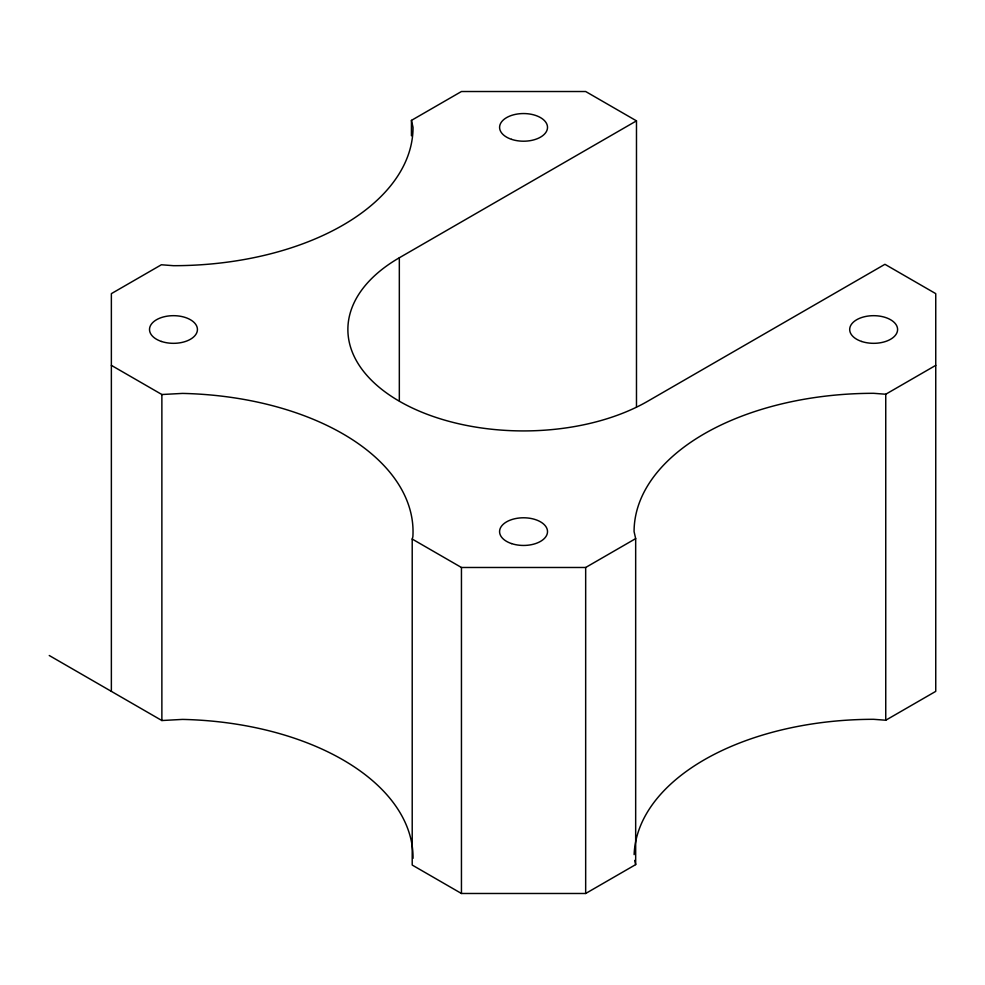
<?xml version="1.0" encoding="UTF-8"?>
<svg xmlns="http://www.w3.org/2000/svg" width="985" height="985" viewBox="0 0 985 985"><rect width="100%" height="100%" fill="white"/><g stroke="black" fill="none" stroke-linecap="round" stroke-linejoin="round"><path stroke-width="1.48" d="M935.75 365.361L885.749 394.234L873.633 393.31A239.564 138.306 0 0 0 634.081 531.617L635.67 538.61L635.67 864.608L585.669 893.481L461.448 893.481L412.21 865.052L412.21 539.054L412.863 536.825A239.564 138.306 0 0 0 182.496 393.409L161.872 394.517L111.367 365.361M411.435 135.77L411.435 120.392L461.448 91.519L585.669 91.519L636.482 120.859L636.482 406.879M634.131 854.623A239.564 138.306 0 0 1 873.633 719.309L885.749 720.232L935.75 691.359L935.75 293.641L884.936 264.3L647.773 401.215A175.675 101.43 0 0 1 399.331 401.215A175.675 101.43 0 0 1 399.331 257.774L636.482 120.859M412.21 539.054L461.448 567.483L585.669 567.483L635.67 538.61M49.25 655.505L161.872 720.528L182.496 719.407A239.564 138.306 0 0 1 413.035 858.341M634.709 860.41L635.67 864.608M411.435 120.392L413.035 127.385A239.564 138.306 0 0 1 173.471 265.691L161.368 264.768L111.367 293.641L111.367 691.359M885.749 394.234L885.749 720.232M585.669 567.483L585.669 893.481M461.448 567.483L461.448 893.481M399.331 257.774L399.331 400.784M161.872 394.517L161.872 720.528M511.572 543.597A23.96 13.827 0 0 0 547.512 531.617A23.96 13.827 0 0 0 511.572 519.637A23.96 13.827 0 0 0 511.572 543.597M161.491 341.475A23.96 13.827 0 0 0 197.431 329.495A23.96 13.827 0 0 0 161.491 317.527A23.96 13.827 0 0 0 161.491 341.475M861.666 341.475A23.96 13.827 0 0 0 897.594 329.495A23.96 13.827 0 0 0 861.666 317.527A23.96 13.827 0 0 0 861.666 341.475M511.572 139.353A23.96 13.827 0 0 0 547.512 127.385A23.96 13.827 0 0 0 511.572 115.405A23.96 13.827 0 0 0 511.572 139.353"/></g></svg>
